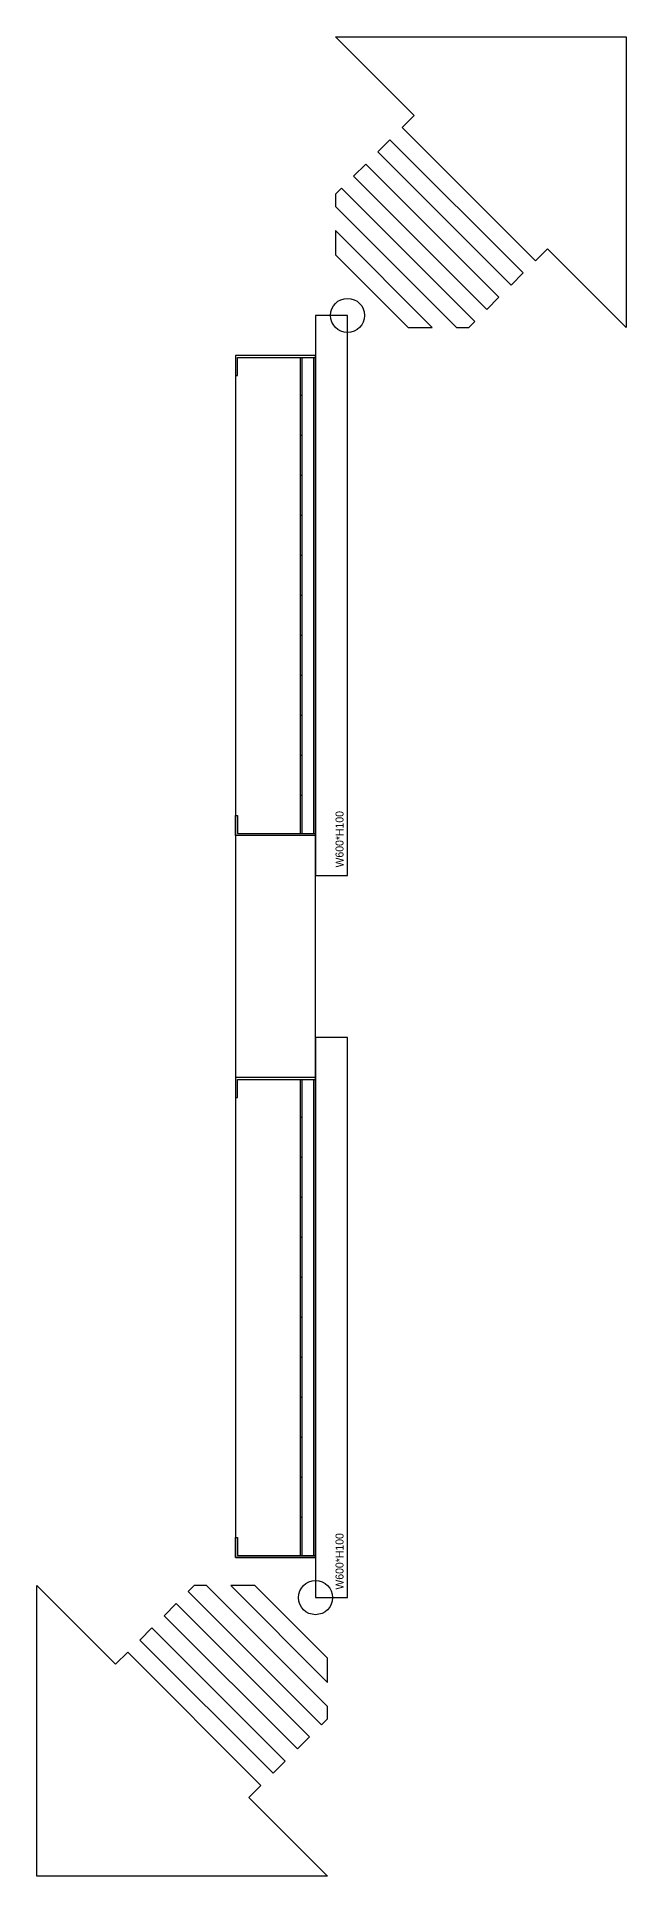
# Model space of a CAD drawing. Header units: millimetres. Extents: x -149088 to 500787, y -530175 to 1035835.
# Drawn here: x 145815 to 146552, y 101004 to 103303 of the extents above; entities that cross this region are included whole.
import ezdxf
from ezdxf.enums import TextEntityAlignment as Align

# ---------------------------------------------------------------- set-up
doc = ezdxf.new("R2010")
doc.units = ezdxf.units.MM
doc.header["$LTSCALE"] = 150
doc.layers.add('-----26 Electrical Cable Tray', color=200, linetype='Continuous')
doc.styles.add('ELEC', font='')
doc.styles.get('ELEC').set_extended_font_data('Dotum')

# ---------------------------------------------------------------- blocks, each defined once
blk = doc.blocks.new('A$C756fbc58')
at = {"color": 0}
for points in [[(69.4, 208.2), (-12.6, 290.2), (290.2, 290.2), (290.2, -12.6), (208.2, 69.4), (195.6, 56.8), (56.8, 195.6)], [(31.5, 170.3), (170.3, 31.5), (183, 44.2), (44.2, 183)], [(6.3, 145.1), (145.1, 6.3), (157.7, 18.9), (18.9, 157.7)], [(-12.6, 126.2), (-12.6, 113.6), (113.6, -12.6), (126.2, -12.6), (132.5, -6.3), (-6.3, 132.5)], [(-12.6, 88.3), (-12.6, 63.1), (63.1, -12.6), (88.3, -12.6)]]:
    blk.add_lwpolyline(points, close=True, dxfattribs=at)
blk.add_circle((0, 0), 17.8, dxfattribs=at)
blk = doc.blocks.new('*U10')
at = {"linetype": 'Continuous', "ltscale": 0.1}
for p, q in [((-250, 56.6), (-250, 58.6)), ((-200, 56.6), (-200, 58.6)), ((-150, 56.6), (-150, 58.6)), ((-100, 56.6), (-100, 58.6)), ((-50, 56.6), (-50, 58.6)), ((0, 56.6), (0, 58.6)), ((50, 56.6), (50, 58.6)), ((100, 56.6), (100, 58.6)), ((150, 56.6), (150, 58.6)), ((200, 56.6), (200, 58.6)), ((250, 56.6), (250, 58.6))]:
    blk.add_line(p, q, dxfattribs=at)
for points in [[(-300, 40), (-300, 140), (-275, 140), (-275, 137.4), (-297.4, 137.4), (-297.4, 40)], [(300, 40), (300, 140), (275, 140), (275, 137.4), (297.4, 137.4), (297.4, 40)], [(-297.4, 58.6), (297.4, 58.6)], [(-297.4, 56.6), (297.4, 56.6)], [(297.4, 42.6), (-297.4, 42.6)]]:
    blk.add_lwpolyline(points, dxfattribs=at)
blk.add_lwpolyline([(350, 0), (350, 40), (-350, 40), (-350, 0)], close=True, dxfattribs=at)
at = {"linetype": 'Continuous', "ltscale": 0.1, "style": 'ELEC'}
blk.add_text('W600*H100', height=10, dxfattribs=at).set_placement((-340, 10), align=Align.MIDDLE_LEFT)

msp = doc.modelspace()

# ---------------------------------------------------------------- linework, layer by layer
at = {"layer": '-----26 Electrical Cable Tray', "linetype": 'Continuous', "ltscale": 7.5}
msp.add_lwpolyline([(146063.6, 101402.4), (146163.6, 101402.4), (146163.6, 102905), (146063.6, 102905)], close=True, dxfattribs=at)

# ---------------------------------------------------------------- block references
at = {"layer": '-----26 Electrical Cable Tray', "xscale": 1.2, "yscale": 1.2, "zscale": 1.2}
msp.add_blockref('A$C756fbc58', (146203.6, 102955), dxfattribs=at)
at = {"layer": '-----26 Electrical Cable Tray', "linetype": 'Continuous', "ltscale": 7.5, "rotation": 89.99999999999999}
for p in [(146203.6, 102605), (146203.6, 101702.4)]:
    msp.add_blockref('*U10', p, dxfattribs=at)
at = {"layer": '-----26 Electrical Cable Tray', "xscale": 1.2, "yscale": 1.2, "zscale": 1.2, "rotation": 180}
msp.add_blockref('A$C756fbc58', (146163.6, 101352.4), dxfattribs=at)
msp.add_blockref('A$C756fbc58', (146163.6, 101352.4), dxfattribs=at)

doc.saveas('drawing.dxf')
